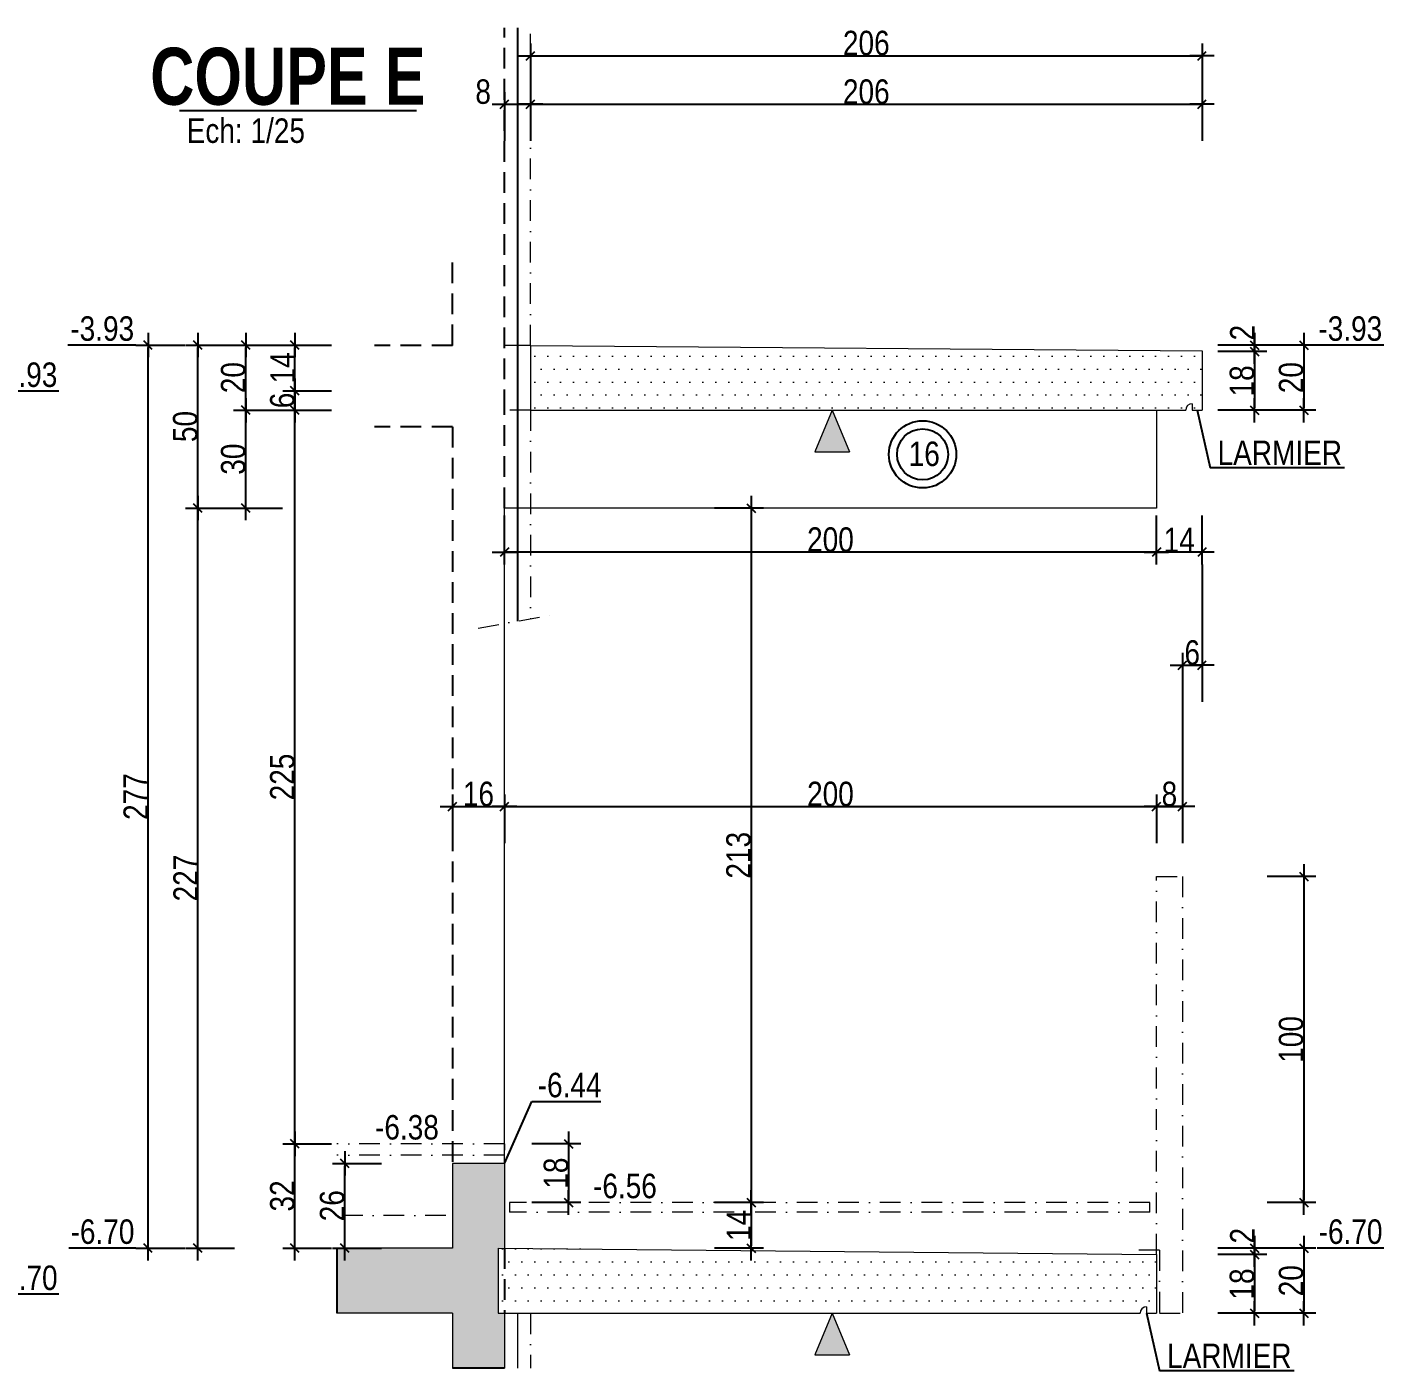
# Model space of a CAD drawing. Header units: millimetres. Extents: x 9051 to 35021, y -32652 to 0.
# Drawn here: x 33375 to 34208, y -30229 to -29405 of the extents above; entities that cross this region are included whole.
import ezdxf
from ezdxf.enums import TextEntityAlignment as Align

# ---------------------------------------------------------------- set-up
doc = ezdxf.new("R2010")
doc.units = ezdxf.units.MM
doc.linetypes.add('CACHEX2', pattern=[19.05, 12.7, -6.35])
doc.linetypes.add('TIRETPTX2', pattern=[50.8, 25.4, -12.7, 0, -12.7])
for name, color, linetype in [('01_cote_gen', 4, 'Continuous'), ('01_linteaux', 2, 'Continuous'), ('01_murs_sup', 2, 'CACHEX2'), ('01_poch_BN', 9, 'Continuous'), ('01_poch_murs', 253, 'Continuous'), ('01_texte', 230, 'Continuous'), ('AA_COTES', 2, 'Continuous')]:
    doc.layers.add(name, color=color, linetype=linetype)
doc.layers.add('01_murs_coup', color=5, linetype='Continuous', lineweight=60)
doc.layers.add('01_tram_axes', color=2, linetype='TIRETPTX2', lineweight=9)
doc.styles.add('ARIAL NA', font='ARIALN.TTF')
doc.styles.add('impact', font='impact.ttf')
doc.styles.add('STYLE2', font='ARIALN.TTF')
doc.linetypes.add('ISOLATION', pattern='A,0.00254,-2.54,[134,ltypeshp.shx,S=2.54,R=0,X=-2.54,Y=0],-5.08,[134,ltypeshp.shx,S=2.54,R=180,X=2.54,Y=0],-2.54', length=10.16254)
doc.dimstyles.new('JB25', dxfattribs={"dimscale": 0.1, "dimtxt": 150, "dimasz": 15, "dimexe": 0.1, "dimexo": 0.1, "dimgap": 0.09, "dimtad": 1, "dimdec": 1, "dimlfac": 0.5, "dimdsep": 46, "dimtxsty": 'STYLE2', "dimblk1": 'BOND_G', "dimblk2": 'BOND_D', "dimsah": 1, "dimcen": 1.5, "dimdle": 0.01, "dimse1": 1, "dimse2": 1, "dimclrd": 4, "dimclre": 2, "dimclrt": 6, "dimazin": 2, "dimtfac": 2.333333, "dimtdec": 1, "dimtix": 1, "dimtmove": 2, "dimatfit": 3, "dimldrblk": 'BOND_G', "dimfxl": 1, "dimtolj": 1, "dimtzin": 0, "dimarcsym": 0})

# ---------------------------------------------------------------- blocks, each defined once
blk = doc.blocks.new('BOND_G')
at = {"layer": 'AA_COTES', "color": 0}
for p, q in [((0, -5), (0, 15)), ((5, 0), (-5, 0)), ((1.77, 1.77), (-1.77, -1.77))]:
    blk.add_line(p, q, dxfattribs=at)
blk = doc.blocks.new('BOND_D')
at = {"layer": 'AA_COTES', "color": 0}
for p, q in [((5, 0), (-5, 0)), ((-1.77, -1.77), (1.77, 1.77)), ((0, 5), (0, -15))]:
    blk.add_line(p, q, dxfattribs=at)
blk = doc.blocks.new('*D3866')
at = {"layer": '01_cote_gen', "color": 4, "lineweight": -2, "transparency": 16777216}
blk.add_line((34128.45, -30159.55), (34128.45, -30192.55), dxfattribs=at)
at = {"layer": 'Defpoints', "color": 0, "transparency": 16777216}
for p in [(34013.37, -30158.05), (34013.37, -30194.05), (34128.45, -30194.05)]:
    blk.add_point(p, dxfattribs=at)
at = {"layer": '01_cote_gen', "color": 4, "lineweight": -2, "transparency": 16777216, "xscale": 1.5, "yscale": 1.5, "zscale": 1.5}
for name, p, rotation in [('BOND_G', (34128.45, -30158.05), 90), ('BOND_D', (34128.45, -30194.05), 270)]:
    blk.add_blockref(name, p, dxfattribs=dict(at, rotation=rotation))
at = {"layer": '01_cote_gen', "color": 6, "lineweight": 0, "transparency": 16777216, "insert": (34120.78, -30176.05), "char_height": 15, "attachment_point": 5, "rotation": 90, "style": 'STYLE2'}
blk.add_mtext('\\A1;18', dxfattribs=at)
blk = doc.blocks.new('*D3868')
at = {"layer": '01_cote_gen', "color": 4, "lineweight": -2, "transparency": 16777216}
blk.add_line((34128.45, -30155.55), (34128.45, -30156.55), dxfattribs=at)
at = {"layer": 'Defpoints', "color": 0, "transparency": 16777216}
for p in [(33609.37, -30154.05), (34013.37, -30158.05), (34128.45, -30158.05)]:
    blk.add_point(p, dxfattribs=at)
at = {"layer": '01_cote_gen', "color": 4, "lineweight": -2, "transparency": 16777216, "xscale": 1.5, "yscale": 1.5, "zscale": 1.5}
for name, p, rotation in [('BOND_G', (34128.45, -30154.05), 90), ('BOND_D', (34128.45, -30158.05), 270)]:
    blk.add_blockref(name, p, dxfattribs=dict(at, rotation=rotation))
at = {"layer": '01_cote_gen', "color": 6, "lineweight": 0, "transparency": 16777216, "insert": (34120.91, -30146.44), "char_height": 15, "attachment_point": 5, "rotation": 90, "style": 'STYLE2'}
blk.add_mtext('\\A1;2', dxfattribs=at)
blk = doc.blocks.new('*D3867')
at = {"layer": '01_cote_gen', "color": 4, "lineweight": -2, "transparency": 16777216}
blk.add_line((33685.69, -29422.55), (34094.69, -29422.55), dxfattribs=at)
at = {"layer": 'Defpoints', "color": 0, "transparency": 16777216}
for p in [(34096.19, -29422.55), (34096.19, -29434.18), (33684.19, -29497.43)]:
    blk.add_point(p, dxfattribs=at)
at = {"layer": '01_cote_gen', "color": 4, "lineweight": -2, "transparency": 16777216, "xscale": 1.5, "yscale": 1.5, "zscale": 1.5, "rotation": 180}
blk.add_blockref('BOND_G', (33684.19, -29422.55), dxfattribs=at)
at = {"layer": '01_cote_gen', "color": 4, "lineweight": -2, "transparency": 16777216, "xscale": 1.5, "yscale": 1.5, "zscale": 1.5}
blk.add_blockref('BOND_D', (34096.19, -29422.55), dxfattribs=at)
at = {"layer": '01_cote_gen', "color": 6, "lineweight": 0, "transparency": 16777216, "insert": (33890.19, -29414.88), "char_height": 15, "attachment_point": 5, "style": 'STYLE2'}
blk.add_mtext('\\A1;206', dxfattribs=at)
blk = doc.blocks.new('*D3869')
at = {"layer": '01_cote_gen', "color": 4, "lineweight": -2, "transparency": 16777216}
blk.add_line((34158.6, -30155.55), (34158.6, -30192.55), dxfattribs=at)
at = {"layer": 'Defpoints', "color": 0, "transparency": 16777216}
for p in [(34135.95, -30154.05), (34135.95, -30194.05), (34158.6, -30194.05)]:
    blk.add_point(p, dxfattribs=at)
at = {"layer": '01_cote_gen', "color": 4, "lineweight": -2, "transparency": 16777216, "xscale": 1.5, "yscale": 1.5, "zscale": 1.5}
for name, p, rotation in [('BOND_G', (34158.6, -30154.05), 90), ('BOND_D', (34158.6, -30194.05), 270)]:
    blk.add_blockref(name, p, dxfattribs=dict(at, rotation=rotation))
at = {"layer": '01_cote_gen', "color": 6, "lineweight": 0, "transparency": 16777216, "insert": (34150.94, -30174.05), "char_height": 15, "attachment_point": 5, "rotation": 90, "style": 'STYLE2'}
blk.add_mtext('\\A1;20', dxfattribs=at)
blk = doc.blocks.new('*D3870')
at = {"layer": '01_cote_gen', "color": 4, "lineweight": -2, "ltscale": 2, "transparency": 16777216}
blk.add_line((33685.69, -29452.36), (34094.69, -29452.36), dxfattribs=at)
at = {"layer": 'Defpoints', "color": 0, "ltscale": 2, "transparency": 16777216}
for p in [(34096.19, -29452.36), (34096.19, -29474.86), (33684.19, -29852.31)]:
    blk.add_point(p, dxfattribs=at)
at = {"layer": '01_cote_gen', "color": 4, "lineweight": -2, "ltscale": 2, "transparency": 16777216, "xscale": 1.5, "yscale": 1.5, "zscale": 1.5, "rotation": 180}
blk.add_blockref('BOND_G', (33684.19, -29452.36), dxfattribs=at)
at = {"layer": '01_cote_gen', "color": 4, "lineweight": -2, "ltscale": 2, "transparency": 16777216, "xscale": 1.5, "yscale": 1.5, "zscale": 1.5}
blk.add_blockref('BOND_D', (34096.19, -29452.36), dxfattribs=at)
at = {"layer": '01_cote_gen', "color": 6, "lineweight": 0, "ltscale": 2, "transparency": 16777216, "insert": (33890.19, -29444.7), "char_height": 15, "attachment_point": 5, "style": 'STYLE2'}
blk.add_mtext('\\A1;206', dxfattribs=at)
blk = doc.blocks.new('*D3871')
at = {"layer": '01_cote_gen', "color": 4, "lineweight": -2, "ltscale": 2, "transparency": 16777216}
blk.add_line((33669.69, -29452.36), (33682.69, -29452.36), dxfattribs=at)
at = {"layer": 'Defpoints', "color": 0, "ltscale": 2, "transparency": 16777216}
for p in [(33668.19, -29445.05), (33684.19, -29452.36), (33684.19, -29459.86)]:
    blk.add_point(p, dxfattribs=at)
at = {"layer": '01_cote_gen', "color": 4, "lineweight": -2, "ltscale": 2, "transparency": 16777216, "xscale": 1.5, "yscale": 1.5, "zscale": 1.5, "rotation": 180}
blk.add_blockref('BOND_G', (33668.19, -29452.36), dxfattribs=at)
at = {"layer": '01_cote_gen', "color": 4, "lineweight": -2, "ltscale": 2, "transparency": 16777216, "xscale": 1.5, "yscale": 1.5, "zscale": 1.5}
blk.add_blockref('BOND_D', (33684.19, -29452.36), dxfattribs=at)
at = {"layer": '01_cote_gen', "color": 6, "lineweight": 0, "ltscale": 2, "transparency": 16777216, "insert": (33655.07, -29444.7), "char_height": 15, "attachment_point": 5, "style": 'STYLE2'}
blk.add_mtext('\\A1;8', dxfattribs=at)
blk = doc.blocks.new('*D3884')
at = {"layer": '01_cote_gen', "color": 4, "lineweight": -2, "ltscale": 2, "transparency": 16777216}
blk.add_line((33539.58, -30152.55), (33539.58, -30091.55), dxfattribs=at)
at = {"layer": 'Defpoints', "color": 0, "ltscale": 2, "transparency": 16777216}
for p in [(33539.58, -30090.05), (33595.37, -30090.05), (33595.37, -30154.05)]:
    blk.add_point(p, dxfattribs=at)
at = {"layer": '01_cote_gen', "color": 4, "lineweight": -2, "ltscale": 2, "transparency": 16777216, "xscale": 1.5, "yscale": 1.5, "zscale": 1.5}
for name, p, rotation in [('BOND_D', (33539.58, -30090.05), 90), ('BOND_G', (33539.58, -30154.05), 270)]:
    blk.add_blockref(name, p, dxfattribs=dict(at, rotation=rotation))
at = {"layer": '01_cote_gen', "color": 6, "lineweight": 0, "ltscale": 2, "transparency": 16777216, "insert": (33531.91, -30122.05), "char_height": 15, "attachment_point": 5, "rotation": 90, "style": 'STYLE2'}
blk.add_mtext('\\A1;32', dxfattribs=at)
blk = doc.blocks.new('*D3872')
at = {"layer": '01_cote_gen', "color": 4, "lineweight": -2, "ltscale": 2, "transparency": 16777216}
blk.add_line((33509.44, -29698.55), (33509.44, -29641.55), dxfattribs=at)
at = {"layer": 'Defpoints', "color": 0, "ltscale": 2, "transparency": 16777216}
for p in [(33509.44, -29640.05), (33547.65, -29640.05), (33553.33, -29700.05)]:
    blk.add_point(p, dxfattribs=at)
at = {"layer": '01_cote_gen', "color": 4, "lineweight": -2, "ltscale": 2, "transparency": 16777216, "xscale": 1.5, "yscale": 1.5, "zscale": 1.5}
for name, p, rotation in [('BOND_D', (33509.44, -29640.05), 90), ('BOND_G', (33509.44, -29700.05), 270)]:
    blk.add_blockref(name, p, dxfattribs=dict(at, rotation=rotation))
at = {"layer": '01_cote_gen', "color": 6, "lineweight": 0, "ltscale": 2, "transparency": 16777216, "insert": (33501.78, -29670.05), "char_height": 15, "attachment_point": 5, "rotation": 90, "style": 'STYLE2'}
blk.add_mtext('\\A1;30', dxfattribs=at)
blk = doc.blocks.new('*D3873')
at = {"layer": '01_cote_gen', "color": 4, "lineweight": -2, "ltscale": 2, "transparency": 16777216}
blk.add_line((33509.44, -29638.55), (33509.44, -29601.55), dxfattribs=at)
at = {"layer": 'Defpoints', "color": 0, "ltscale": 2, "transparency": 16777216}
for p in [(33509.44, -29600.05), (33542.49, -29600.05), (33542.49, -29640.05)]:
    blk.add_point(p, dxfattribs=at)
at = {"layer": '01_cote_gen', "color": 4, "lineweight": -2, "ltscale": 2, "transparency": 16777216, "xscale": 1.5, "yscale": 1.5, "zscale": 1.5}
for name, p, rotation in [('BOND_D', (33509.44, -29600.05), 90), ('BOND_G', (33509.44, -29640.05), 270)]:
    blk.add_blockref(name, p, dxfattribs=dict(at, rotation=rotation))
at = {"layer": '01_cote_gen', "color": 6, "lineweight": 0, "ltscale": 2, "transparency": 16777216, "insert": (33501.78, -29620.05), "char_height": 15, "attachment_point": 5, "rotation": 90, "style": 'STYLE2'}
blk.add_mtext('\\A1;20', dxfattribs=at)
blk = doc.blocks.new('*D3874')
at = {"layer": '01_cote_gen', "color": 4, "lineweight": -2, "ltscale": 2, "transparency": 16777216}
blk.add_line((33480.02, -29698.55), (33480.02, -29601.55), dxfattribs=at)
at = {"layer": 'Defpoints', "color": 0, "ltscale": 2, "transparency": 16777216}
for p in [(33480.02, -29600.05), (33531.94, -29600.05), (33531.94, -29700.05)]:
    blk.add_point(p, dxfattribs=at)
at = {"layer": '01_cote_gen', "color": 4, "lineweight": -2, "ltscale": 2, "transparency": 16777216, "xscale": 1.5, "yscale": 1.5, "zscale": 1.5}
for name, p, rotation in [('BOND_D', (33480.02, -29600.05), 90), ('BOND_G', (33480.02, -29700.05), 270)]:
    blk.add_blockref(name, p, dxfattribs=dict(at, rotation=rotation))
at = {"layer": '01_cote_gen', "color": 6, "lineweight": 0, "ltscale": 2, "transparency": 16777216, "insert": (33472.35, -29650.05), "char_height": 15, "attachment_point": 5, "rotation": 90, "style": 'STYLE2'}
blk.add_mtext('\\A1;50', dxfattribs=at)
blk = doc.blocks.new('*D3875')
at = {"layer": '01_cote_gen', "color": 4, "lineweight": -2, "ltscale": 2, "transparency": 16777216}
blk.add_line((33539.58, -29638.55), (33539.58, -29629.55), dxfattribs=at)
at = {"layer": 'Defpoints', "color": 0, "ltscale": 2, "transparency": 16777216}
for p in [(33539.58, -29628.05), (33767.36, -29628.05), (33767.36, -29640.05)]:
    blk.add_point(p, dxfattribs=at)
at = {"layer": '01_cote_gen', "color": 4, "lineweight": -2, "ltscale": 2, "transparency": 16777216, "xscale": 1.5, "yscale": 1.5, "zscale": 1.5}
for name, p, rotation in [('BOND_D', (33539.58, -29628.05), 90), ('BOND_G', (33539.58, -29640.05), 270)]:
    blk.add_blockref(name, p, dxfattribs=dict(at, rotation=rotation))
at = {"layer": '01_cote_gen', "color": 6, "lineweight": 0, "ltscale": 2, "transparency": 16777216, "insert": (33531.91, -29634.05), "char_height": 15, "attachment_point": 5, "rotation": 90, "style": 'STYLE2'}
blk.add_mtext('\\A1;6', dxfattribs=at)
blk = doc.blocks.new('*D3876')
at = {"layer": '01_cote_gen', "color": 4, "lineweight": -2, "ltscale": 2, "transparency": 16777216}
blk.add_line((33539.58, -29626.55), (33539.58, -29601.55), dxfattribs=at)
at = {"layer": 'Defpoints', "color": 0, "ltscale": 2, "transparency": 16777216}
for p in [(33531.94, -29600.05), (33539.58, -29600.05), (33562.08, -29628.05)]:
    blk.add_point(p, dxfattribs=at)
at = {"layer": '01_cote_gen', "color": 4, "lineweight": -2, "ltscale": 2, "transparency": 16777216, "xscale": 1.5, "yscale": 1.5, "zscale": 1.5}
for name, p, rotation in [('BOND_D', (33539.58, -29600.05), 90), ('BOND_G', (33539.58, -29628.05), 270)]:
    blk.add_blockref(name, p, dxfattribs=dict(at, rotation=rotation))
at = {"layer": '01_cote_gen', "color": 6, "lineweight": 0, "ltscale": 2, "transparency": 16777216, "insert": (33532.04, -29614.05), "char_height": 15, "attachment_point": 5, "rotation": 90, "style": 'STYLE2'}
blk.add_mtext('\\A1;14', dxfattribs=at)
blk = doc.blocks.new('*D3877')
at = {"layer": '01_cote_gen', "color": 4, "lineweight": -2, "ltscale": 2, "transparency": 16777216}
blk.add_line((34069.69, -29883.19), (34082.69, -29883.19), dxfattribs=at)
at = {"layer": 'Defpoints', "color": 0, "ltscale": 2, "transparency": 16777216}
for p in [(34084.19, -29883.19), (34068.19, -29957.46), (34084.19, -29957.46)]:
    blk.add_point(p, dxfattribs=at)
at = {"layer": '01_cote_gen', "color": 4, "lineweight": -2, "ltscale": 2, "transparency": 16777216, "xscale": 1.5, "yscale": 1.5, "zscale": 1.5, "rotation": 180}
blk.add_blockref('BOND_G', (34068.19, -29883.19), dxfattribs=at)
at = {"layer": '01_cote_gen', "color": 4, "lineweight": -2, "ltscale": 2, "transparency": 16777216, "xscale": 1.5, "yscale": 1.5, "zscale": 1.5}
blk.add_blockref('BOND_D', (34084.19, -29883.19), dxfattribs=at)
at = {"layer": '01_cote_gen', "color": 6, "lineweight": 0, "ltscale": 2, "transparency": 16777216, "insert": (34076.19, -29875.53), "char_height": 15, "attachment_point": 5, "style": 'STYLE2'}
blk.add_mtext('\\A1;8', dxfattribs=at)
blk = doc.blocks.new('*D4260')
at = {"layer": '01_cote_gen', "color": 4, "lineweight": -2, "ltscale": 2, "transparency": 16777216}
blk.add_line((34094.69, -29727.17), (34069.69, -29727.17), dxfattribs=at)
at = {"layer": 'Defpoints', "color": 0, "ltscale": 2, "transparency": 16777216}
for p in [(34096.19, -29640.05), (34068.19, -29670.05), (34068.19, -29727.17)]:
    blk.add_point(p, dxfattribs=at)
at = {"layer": '01_cote_gen', "color": 4, "lineweight": -2, "ltscale": 2, "transparency": 16777216, "xscale": 1.5, "yscale": 1.5, "zscale": 1.5, "rotation": 180}
blk.add_blockref('BOND_D', (34068.19, -29727.17), dxfattribs=at)
at = {"layer": '01_cote_gen', "color": 4, "lineweight": -2, "ltscale": 2, "transparency": 16777216, "xscale": 1.5, "yscale": 1.5, "zscale": 1.5}
blk.add_blockref('BOND_G', (34096.19, -29727.17), dxfattribs=at)
at = {"layer": '01_cote_gen', "color": 6, "lineweight": 0, "ltscale": 2, "transparency": 16777216, "insert": (34082.19, -29719.63), "char_height": 15, "attachment_point": 5, "style": 'STYLE2'}
blk.add_mtext('\\A1;14', dxfattribs=at)
blk = doc.blocks.new('*D3878')
at = {"layer": '01_cote_gen', "color": 4, "lineweight": -2, "ltscale": 2, "transparency": 16777216}
blk.add_line((34158.6, -29927.55), (34158.6, -30124.55), dxfattribs=at)
at = {"layer": 'Defpoints', "color": 0, "ltscale": 2, "transparency": 16777216}
for p in [(34045.37, -29926.05), (34025.37, -30126.05), (34158.6, -30126.05)]:
    blk.add_point(p, dxfattribs=at)
at = {"layer": '01_cote_gen', "color": 4, "lineweight": -2, "ltscale": 2, "transparency": 16777216, "xscale": 1.5, "yscale": 1.5, "zscale": 1.5}
for name, p, rotation in [('BOND_G', (34158.6, -29926.05), 90), ('BOND_D', (34158.6, -30126.05), 270)]:
    blk.add_blockref(name, p, dxfattribs=dict(at, rotation=rotation))
at = {"layer": '01_cote_gen', "color": 6, "lineweight": 0, "ltscale": 2, "transparency": 16777216, "insert": (34150.94, -30026.05), "char_height": 15, "attachment_point": 5, "rotation": 90, "style": 'STYLE2'}
blk.add_mtext('\\A1;100', dxfattribs=at)
blk = doc.blocks.new('*D3879')
at = {"layer": '01_cote_gen', "color": 4, "lineweight": -2, "ltscale": 2, "transparency": 16777216}
blk.add_line((34085.69, -29796.45), (34094.69, -29796.45), dxfattribs=at)
at = {"layer": 'Defpoints', "color": 0, "ltscale": 2, "transparency": 16777216}
for p in [(34096.19, -29734.67), (34096.19, -29796.45), (34084.19, -29875.69)]:
    blk.add_point(p, dxfattribs=at)
at = {"layer": '01_cote_gen', "color": 4, "lineweight": -2, "ltscale": 2, "transparency": 16777216, "xscale": 1.5, "yscale": 1.5, "zscale": 1.5, "rotation": 180}
blk.add_blockref('BOND_G', (34084.19, -29796.45), dxfattribs=at)
at = {"layer": '01_cote_gen', "color": 4, "lineweight": -2, "ltscale": 2, "transparency": 16777216, "xscale": 1.5, "yscale": 1.5, "zscale": 1.5}
blk.add_blockref('BOND_D', (34096.19, -29796.45), dxfattribs=at)
at = {"layer": '01_cote_gen', "color": 6, "lineweight": 0, "ltscale": 2, "transparency": 16777216, "insert": (34090.19, -29788.78), "char_height": 15, "attachment_point": 5, "style": 'STYLE2'}
blk.add_mtext('\\A1;6', dxfattribs=at)
blk = doc.blocks.new('*D3880')
at = {"layer": '01_cote_gen', "color": 4, "lineweight": -2, "transparency": 16777216}
blk.add_line((34128.45, -29605.55), (34128.45, -29638.55), dxfattribs=at)
at = {"layer": 'Defpoints', "color": 0, "transparency": 16777216}
for p in [(34013.37, -29604.05), (34013.37, -29640.05), (34128.45, -29640.05)]:
    blk.add_point(p, dxfattribs=at)
at = {"layer": '01_cote_gen', "color": 4, "lineweight": -2, "transparency": 16777216, "xscale": 1.5, "yscale": 1.5, "zscale": 1.5}
for name, p, rotation in [('BOND_G', (34128.45, -29604.05), 90), ('BOND_D', (34128.45, -29640.05), 270)]:
    blk.add_blockref(name, p, dxfattribs=dict(at, rotation=rotation))
at = {"layer": '01_cote_gen', "color": 6, "lineweight": 0, "transparency": 16777216, "insert": (34120.78, -29622.05), "char_height": 15, "attachment_point": 5, "rotation": 90, "style": 'STYLE2'}
blk.add_mtext('\\A1;18', dxfattribs=at)
blk = doc.blocks.new('*D3881')
at = {"layer": '01_cote_gen', "color": 4, "lineweight": -2, "transparency": 16777216}
blk.add_line((34128.45, -29601.55), (34128.45, -29602.55), dxfattribs=at)
at = {"layer": 'Defpoints', "color": 0, "transparency": 16777216}
for p in [(33609.37, -29600.05), (34013.37, -29604.05), (34128.45, -29604.05)]:
    blk.add_point(p, dxfattribs=at)
at = {"layer": '01_cote_gen', "color": 4, "lineweight": -2, "transparency": 16777216, "xscale": 1.5, "yscale": 1.5, "zscale": 1.5}
for name, p, rotation in [('BOND_G', (34128.45, -29600.05), 90), ('BOND_D', (34128.45, -29604.05), 270)]:
    blk.add_blockref(name, p, dxfattribs=dict(at, rotation=rotation))
at = {"layer": '01_cote_gen', "color": 6, "lineweight": 0, "transparency": 16777216, "insert": (34120.91, -29592.45), "char_height": 15, "attachment_point": 5, "rotation": 90, "style": 'STYLE2'}
blk.add_mtext('\\A1;2', dxfattribs=at)
blk = doc.blocks.new('*D3882')
at = {"layer": '01_cote_gen', "color": 4, "lineweight": -2, "transparency": 16777216}
blk.add_line((34158.6, -29601.55), (34158.6, -29638.55), dxfattribs=at)
at = {"layer": 'Defpoints', "color": 0, "transparency": 16777216}
for p in [(34135.95, -29600.05), (34135.95, -29640.05), (34158.6, -29640.05)]:
    blk.add_point(p, dxfattribs=at)
at = {"layer": '01_cote_gen', "color": 4, "lineweight": -2, "transparency": 16777216, "xscale": 1.5, "yscale": 1.5, "zscale": 1.5}
for name, p, rotation in [('BOND_G', (34158.6, -29600.05), 90), ('BOND_D', (34158.6, -29640.05), 270)]:
    blk.add_blockref(name, p, dxfattribs=dict(at, rotation=rotation))
at = {"layer": '01_cote_gen', "color": 6, "lineweight": 0, "transparency": 16777216, "insert": (34150.94, -29620.05), "char_height": 15, "attachment_point": 5, "rotation": 90, "style": 'STYLE2'}
blk.add_mtext('\\A1;20', dxfattribs=at)
blk = doc.blocks.new('*D4261')
at = {"layer": '01_cote_gen', "color": 4, "lineweight": -2, "ltscale": 2, "transparency": 16777216}
blk.add_line((33480.02, -30152.55), (33480.02, -29701.55), dxfattribs=at)
at = {"layer": 'Defpoints', "color": 0, "ltscale": 2, "transparency": 16777216}
for p in [(33480.02, -29700.05), (33531.94, -29700.05), (33583.02, -30154.05)]:
    blk.add_point(p, dxfattribs=at)
at = {"layer": '01_cote_gen', "color": 4, "lineweight": -2, "ltscale": 2, "transparency": 16777216, "xscale": 1.5, "yscale": 1.5, "zscale": 1.5}
for name, p, rotation in [('BOND_D', (33480.02, -29700.05), 90), ('BOND_G', (33480.02, -30154.05), 270)]:
    blk.add_blockref(name, p, dxfattribs=dict(at, rotation=rotation))
at = {"layer": '01_cote_gen', "color": 6, "lineweight": 0, "ltscale": 2, "transparency": 16777216, "insert": (33472.48, -29927.05), "char_height": 15, "attachment_point": 5, "rotation": 90, "style": 'STYLE2'}
blk.add_mtext('\\A1;227', dxfattribs=at)
blk = doc.blocks.new('*D3883')
at = {"layer": '01_cote_gen', "color": 4, "lineweight": -2, "ltscale": 2, "transparency": 16777216}
blk.add_line((33449.42, -30152.55), (33449.42, -29601.55), dxfattribs=at)
at = {"layer": 'Defpoints', "color": 0, "ltscale": 2, "transparency": 16777216}
for p in [(33449.42, -29600.05), (33472.52, -29600.05), (33472.52, -30154.05)]:
    blk.add_point(p, dxfattribs=at)
at = {"layer": '01_cote_gen', "color": 4, "lineweight": -2, "ltscale": 2, "transparency": 16777216, "xscale": 1.5, "yscale": 1.5, "zscale": 1.5}
for name, p, rotation in [('BOND_D', (33449.42, -29600.05), 90), ('BOND_G', (33449.42, -30154.05), 270)]:
    blk.add_blockref(name, p, dxfattribs=dict(at, rotation=rotation))
at = {"layer": '01_cote_gen', "color": 6, "lineweight": 0, "ltscale": 2, "transparency": 16777216, "insert": (33441.88, -29877.05), "char_height": 15, "attachment_point": 5, "rotation": 90, "style": 'STYLE2'}
blk.add_mtext('\\A1;277', dxfattribs=at)
blk = doc.blocks.new('*D4262')
at = {"layer": '01_cote_gen', "color": 4, "lineweight": -2, "ltscale": 2, "transparency": 16777216}
blk.add_line((33819.51, -29701.55), (33819.51, -30124.55), dxfattribs=at)
at = {"layer": 'Defpoints', "color": 0, "ltscale": 2, "transparency": 16777216}
for p in [(33813.11, -29700.05), (33671.25, -30126.05), (33819.51, -30126.05)]:
    blk.add_point(p, dxfattribs=at)
at = {"layer": '01_cote_gen', "color": 4, "lineweight": -2, "ltscale": 2, "transparency": 16777216, "xscale": 1.5, "yscale": 1.5, "zscale": 1.5}
for name, p, rotation in [('BOND_G', (33819.51, -29700.05), 90), ('BOND_D', (33819.51, -30126.05), 270)]:
    blk.add_blockref(name, p, dxfattribs=dict(at, rotation=rotation))
at = {"layer": '01_cote_gen', "color": 6, "lineweight": 0, "ltscale": 2, "transparency": 16777216, "insert": (33811.84, -29913.05), "char_height": 15, "attachment_point": 5, "rotation": 90, "style": 'STYLE2'}
blk.add_mtext('\\A1;213', dxfattribs=at)
blk = doc.blocks.new('*D4263')
at = {"layer": '01_cote_gen', "color": 4, "lineweight": -2, "ltscale": 2, "transparency": 16777216}
blk.add_line((33819.51, -30127.55), (33819.51, -30152.55), dxfattribs=at)
at = {"layer": 'Defpoints', "color": 0, "ltscale": 2, "transparency": 16777216}
for p in [(33671.25, -30126.05), (33600.71, -30154.05), (33819.51, -30154.05)]:
    blk.add_point(p, dxfattribs=at)
at = {"layer": '01_cote_gen', "color": 4, "lineweight": -2, "ltscale": 2, "transparency": 16777216, "xscale": 1.5, "yscale": 1.5, "zscale": 1.5}
for name, p, rotation in [('BOND_G', (33819.51, -30126.05), 90), ('BOND_D', (33819.51, -30154.05), 270)]:
    blk.add_blockref(name, p, dxfattribs=dict(at, rotation=rotation))
at = {"layer": '01_cote_gen', "color": 6, "lineweight": 0, "ltscale": 2, "transparency": 16777216, "insert": (33811.97, -30140.05), "char_height": 15, "attachment_point": 5, "rotation": 90, "style": 'STYLE2'}
blk.add_mtext('\\A1;14', dxfattribs=at)
blk = doc.blocks.new('*D4264')
at = {"layer": '01_cote_gen', "color": 4, "lineweight": -2, "ltscale": 2, "transparency": 16777216}
blk.add_line((33539.58, -30088.55), (33539.58, -29641.55), dxfattribs=at)
at = {"layer": 'Defpoints', "color": 0, "ltscale": 2, "transparency": 16777216}
for p in [(33539.58, -29640.05), (33695.12, -29640.05), (33562.08, -30090.05)]:
    blk.add_point(p, dxfattribs=at)
at = {"layer": '01_cote_gen', "color": 4, "lineweight": -2, "ltscale": 2, "transparency": 16777216, "xscale": 1.5, "yscale": 1.5, "zscale": 1.5}
for name, p, rotation in [('BOND_D', (33539.58, -29640.05), 90), ('BOND_G', (33539.58, -30090.05), 270)]:
    blk.add_blockref(name, p, dxfattribs=dict(at, rotation=rotation))
at = {"layer": '01_cote_gen', "color": 6, "lineweight": 0, "ltscale": 2, "transparency": 16777216, "insert": (33531.91, -29865.05), "char_height": 15, "attachment_point": 5, "rotation": 90, "style": 'STYLE2'}
blk.add_mtext('\\A1;225', dxfattribs=at)
blk = doc.blocks.new('*D4265')
at = {"layer": '01_cote_gen', "color": 4, "lineweight": -2, "ltscale": 2, "transparency": 16777216}
blk.add_line((33707.49, -30091.55), (33707.49, -30124.55), dxfattribs=at)
at = {"layer": 'Defpoints', "color": 0, "ltscale": 2, "transparency": 16777216}
for p in [(33668.19, -30090.05), (33681.12, -30126.05), (33707.49, -30126.05)]:
    blk.add_point(p, dxfattribs=at)
at = {"layer": '01_cote_gen', "color": 4, "lineweight": -2, "ltscale": 2, "transparency": 16777216, "xscale": 1.5, "yscale": 1.5, "zscale": 1.5}
for name, p, rotation in [('BOND_G', (33707.49, -30090.05), 90), ('BOND_D', (33707.49, -30126.05), 270)]:
    blk.add_blockref(name, p, dxfattribs=dict(at, rotation=rotation))
at = {"layer": '01_cote_gen', "color": 6, "lineweight": 0, "ltscale": 2, "transparency": 16777216, "insert": (33699.82, -30108.05), "char_height": 15, "attachment_point": 5, "rotation": 90, "style": 'STYLE2'}
blk.add_mtext('\\A1;18', dxfattribs=at)
blk = doc.blocks.new('*D4454')
at = {"layer": '01_cote_gen', "color": 4, "lineweight": -2, "ltscale": 0.1, "transparency": 16777216}
blk.add_line((33570.15, -30152.55), (33570.15, -30103.55), dxfattribs=at)
at = {"layer": 'Defpoints', "color": 0, "ltscale": 0.1, "transparency": 16777216}
for p in [(33570.15, -30102.05), (33636.19, -30102.05), (33636.19, -30154.05)]:
    blk.add_point(p, dxfattribs=at)
at = {"layer": '01_cote_gen', "color": 4, "lineweight": -2, "ltscale": 0.1, "transparency": 16777216, "xscale": 1.5, "yscale": 1.5, "zscale": 1.5}
for name, p, rotation in [('BOND_D', (33570.15, -30102.05), 90), ('BOND_G', (33570.15, -30154.05), 270)]:
    blk.add_blockref(name, p, dxfattribs=dict(at, rotation=rotation))
at = {"layer": '01_cote_gen', "color": 6, "ltscale": 0.1, "transparency": 16777216, "insert": (33562.48, -30128.05), "char_height": 15, "attachment_point": 5, "rotation": 90, "style": 'STYLE2'}
blk.add_mtext('\\A1;26', dxfattribs=at)
blk = doc.blocks.new('*D4478')
at = {"layer": '01_cote_gen', "color": 4, "lineweight": -2, "ltscale": 2, "transparency": 16777216}
blk.add_line((33637.69, -29883.19), (33666.69, -29883.19), dxfattribs=at)
at = {"layer": 'Defpoints', "color": 0, "ltscale": 2, "transparency": 16777216}
for p in [(33668.19, -29883.19), (33636.19, -29898.66), (33668.19, -29898.66)]:
    blk.add_point(p, dxfattribs=at)
at = {"layer": '01_cote_gen', "color": 4, "lineweight": -2, "ltscale": 2, "transparency": 16777216, "xscale": 1.5, "yscale": 1.5, "zscale": 1.5, "rotation": 180}
blk.add_blockref('BOND_G', (33636.19, -29883.19), dxfattribs=at)
at = {"layer": '01_cote_gen', "color": 4, "lineweight": -2, "ltscale": 2, "transparency": 16777216, "xscale": 1.5, "yscale": 1.5, "zscale": 1.5}
blk.add_blockref('BOND_D', (33668.19, -29883.19), dxfattribs=at)
at = {"layer": '01_cote_gen', "color": 6, "lineweight": 0, "ltscale": 2, "transparency": 16777216, "insert": (33652.19, -29875.53), "char_height": 15, "attachment_point": 5, "style": 'STYLE2'}
blk.add_mtext('\\A1;16', dxfattribs=at)
blk = doc.blocks.new('*D4479')
at = {"layer": '01_cote_gen', "color": 4, "lineweight": -2, "ltscale": 2, "transparency": 16777216}
blk.add_line((33669.69, -29883.19), (34066.69, -29883.19), dxfattribs=at)
at = {"layer": 'Defpoints', "color": 0, "ltscale": 2, "transparency": 16777216}
for p in [(34068.19, -29883.19), (33668.19, -29904.61), (34068.19, -29904.61)]:
    blk.add_point(p, dxfattribs=at)
at = {"layer": '01_cote_gen', "color": 4, "lineweight": -2, "ltscale": 2, "transparency": 16777216, "xscale": 1.5, "yscale": 1.5, "zscale": 1.5, "rotation": 180}
blk.add_blockref('BOND_G', (33668.19, -29883.19), dxfattribs=at)
at = {"layer": '01_cote_gen', "color": 4, "lineweight": -2, "ltscale": 2, "transparency": 16777216, "xscale": 1.5, "yscale": 1.5, "zscale": 1.5}
blk.add_blockref('BOND_D', (34068.19, -29883.19), dxfattribs=at)
at = {"layer": '01_cote_gen', "color": 6, "lineweight": 0, "ltscale": 2, "transparency": 16777216, "insert": (33868.19, -29875.53), "char_height": 15, "attachment_point": 5, "style": 'STYLE2'}
blk.add_mtext('\\A1;200', dxfattribs=at)
blk = doc.blocks.new('*D4480')
at = {"layer": '01_cote_gen', "color": 4, "lineweight": -2, "ltscale": 2, "transparency": 16777216}
blk.add_line((34066.69, -29727.17), (33669.69, -29727.17), dxfattribs=at)
at = {"layer": 'Defpoints', "color": 0, "ltscale": 2, "transparency": 16777216}
for p in [(33668.19, -29720.42), (34068.19, -29714.68), (33668.19, -29727.17)]:
    blk.add_point(p, dxfattribs=at)
at = {"layer": '01_cote_gen', "color": 4, "lineweight": -2, "ltscale": 2, "transparency": 16777216, "xscale": 1.5, "yscale": 1.5, "zscale": 1.5, "rotation": 180}
blk.add_blockref('BOND_D', (33668.19, -29727.17), dxfattribs=at)
at = {"layer": '01_cote_gen', "color": 4, "lineweight": -2, "ltscale": 2, "transparency": 16777216, "xscale": 1.5, "yscale": 1.5, "zscale": 1.5}
blk.add_blockref('BOND_G', (34068.19, -29727.17), dxfattribs=at)
at = {"layer": '01_cote_gen', "color": 6, "lineweight": 0, "ltscale": 2, "transparency": 16777216, "insert": (33868.19, -29719.5), "char_height": 15, "attachment_point": 5, "style": 'STYLE2'}
blk.add_mtext('\\A1;200', dxfattribs=at)

msp = doc.modelspace()

# ---------------------------------------------------------------- hatches: boundary and pattern name
at = {"layer": '01_linteaux', "lineweight": 0}
h = msp.add_hatch(dxfattribs=at)
h.set_pattern_fill('DOTS', color=256, scale=5)
edge = h.paths.add_edge_path()
edge.add_line((33744.19, -29600.84), (33684.19, -29600.37))
edge.add_line((33684.19, -29600.37), (33684.19, -29640.05))
edge.add_line((33684.19, -29640.05), (34086.19, -29640.05))
edge.add_arc((34090.19, -29640.05), 4, 90, 180, ccw=False)
edge.add_line((34090.19, -29636.05), (34090.19, -29640.05))
edge.add_line((34090.19, -29640.05), (34096.19, -29640.05))
edge.add_line((34096.19, -29640.05), (34096.19, -29604.05))
edge.add_line((34096.19, -29604.05), (34036.19, -29603.46))
edge.add_line((34036.19, -29603.46), (34032.39, -29601.98))
edge.add_line((34032.39, -29601.98), (33748.39, -29601.98))
edge.add_line((33748.39, -29601.98), (33744.19, -29600.84))
h = msp.add_hatch(dxfattribs=at)
h.set_pattern_fill('DOTS', color=256, scale=5)
h.paths.add_polyline_path([(34068.19, -30158.05), (33668.19, -30154.05), (33668.19, -30194.05), (34058.19, -30194.05, -0.414214), (34062.19, -30190.05), (34062.19, -30194.05), (34068.19, -30194.05)])
h.paths.add_polyline_path([(33668.19, -30154.05), (33664.19, -30154.01), (33664.19, -30194.05), (33668.19, -30194.05)])
at = {"layer": '01_poch_BN', "ltscale": 0.1}
h = msp.add_hatch(color=256, dxfattribs=at)
h.dxf.hatch_style = 1
h.paths.add_polyline_path([(33664.19, -30154.01), (33668.19, -30154.05), (33668.19, -30102.05), (33636.19, -30102.05), (33636.19, -30154.05), (33565.23, -30154.05), (33565.23, -30194.05), (33636.19, -30194.05), (33636.19, -30227.75), (33668.19, -30227.75), (33668.19, -30194.05), (33664.19, -30194.05)])

# ---------------------------------------------------------------- linework, layer by layer
at = {"layer": '01_linteaux', "lineweight": 0}
for p, q in [((33684.19, -29600.37), (33668.19, -29600.25)), ((33869.19, -29640.05), (33858.54, -29665.54)), ((33869.19, -29640.05), (33879.84, -29665.54)), ((34068.19, -29640.05), (34068.19, -29700.05)), ((33858.54, -29665.54), (33879.84, -29665.54)), ((33668.19, -30102.05), (33668.19, -29700.05)), ((34068.19, -29700.05), (33668.19, -29700.05)), ((33869.19, -30194.05), (33858.54, -30219.54)), ((33869.19, -30194.05), (33879.84, -30219.54)), ((33858.54, -30219.54), (33879.84, -30219.54))]:
    msp.add_line(p, q, dxfattribs=at)
for points in [[(33869.19, -29640.05), (33858.54, -29665.54), (33879.84, -29665.54)], [(33869.19, -30194.05), (33858.54, -30219.54), (33879.84, -30219.54)]]:
    msp.add_solid(points, dxfattribs=at)
at = {"layer": '01_murs_coup', "linetype": 'Continuous', "lineweight": 0}
for p, q in [((33684.19, -29600.37), (34096.19, -29603.6)), ((33684.19, -29600.37), (33684.19, -29640.05)), ((34096.19, -29603.6), (34096.19, -29640.05)), ((34090.19, -29636.05), (34090.19, -29640.05)), ((33684.19, -29640.05), (34086.19, -29640.05)), ((34090.19, -29640.05), (34096.19, -29640.05)), ((33668.19, -30102.05), (33636.19, -30102.05)), ((33636.19, -30102.05), (33636.19, -30154.05)), ((33668.19, -30102.05), (33668.19, -30154.05)), ((33636.19, -30154.05), (33565.23, -30154.05)), ((33664.19, -30154.01), (34068.19, -30158.05)), ((33664.19, -30154.01), (33664.19, -30194.05)), ((34068.19, -30158.05), (34068.19, -30194.05)), ((33636.19, -30194.05), (33565.23, -30194.05)), ((33636.19, -30194.05), (33636.19, -30227.75)), ((33664.19, -30194.05), (34058.19, -30194.05)), ((33668.19, -30194.05), (33668.19, -30227.75)), ((34062.19, -30190.05), (34062.19, -30194.05)), ((34062.19, -30194.05), (34068.19, -30194.05))]:
    msp.add_line(p, q, dxfattribs=at)
for centre in [(34090.19, -29640.05), (34062.19, -30194.05)]:
    msp.add_arc(centre, 4, 90, 180, dxfattribs=at)
at = {"layer": '01_murs_sup'}
for p, q in [((33668.19, -29640.05), (33668.19, -29405.42)), ((33636.19, -29600.25), (33636.19, -29546.93)), ((33636.19, -29600.25), (33588.42, -29600.25)), ((33668.19, -29700.05), (33668.19, -29640.05)), ((33636.19, -29650.25), (33588.42, -29650.25)), ((33636.19, -29650.25), (33636.19, -30102.05)), ((33668.19, -30154.05), (33668.19, -30194.09))]:
    msp.add_line(p, q, dxfattribs=at)
at = {"layer": '01_poch_BN', "ltscale": 0.1}
for p, q in [((33565.23, -30154.05), (33565.23, -30194.05)), ((33668.19, -30227.75), (33636.19, -30227.75))]:
    msp.add_line(p, q, dxfattribs=at)
at = {"layer": '01_poch_murs', "linetype": 'ISOLATION', "ltscale": 0.7}
msp.add_line((33676.19, -29405.42), (33676.19, -29769.37), dxfattribs=at)
at = {"layer": '01_poch_murs', "linetype": 'ISOLATION', "lineweight": 0, "ltscale": 0.75}
msp.add_line((33676.19, -30194.05), (33676.19, -30227.75), dxfattribs=at)
at = {"layer": '01_texte'}
for p, q in [((33468.67, -29456.27), (33614.27, -29456.27)), ((33441.92, -29600.05), (33400.24, -29600.05)), ((34207.79, -29600.05), (34166.1, -29600.05)), ((33394.78, -29628.36), (33353.1, -29628.36)), ((34093.19, -29640.05), (34101.16, -29675.35)), ((34183.67, -29675.35), (34101.16, -29675.35)), ((34096.19, -29734.67), (34096.19, -29788.95)), ((34084.19, -29818.95), (34084.19, -29875.69)), ((33668.19, -30102.05), (33685.02, -30064.12)), ((33685.02, -30064.12), (33727.2, -30064.12)), ((33441.92, -30154.05), (33400.89, -30154.05)), ((34207.79, -30154.05), (34166.76, -30154.05)), ((33394.78, -30182.36), (33353.75, -30182.36)), ((34062.19, -30194.05), (34070.16, -30229.35)), ((34152.67, -30229.35), (34070.16, -30229.35))]:
    msp.add_line(p, q, dxfattribs=at)
for radius in [20.63, 15.66]:
    msp.add_circle((33924.73, -29667.11), radius, dxfattribs=at)
at = {"layer": '01_tram_axes', "ltscale": 0.5}
for p, q in [((33684.19, -29600.37), (33684.19, -29405.42)), ((33684.19, -29640.05), (33668.19, -29640.05)), ((33684.19, -29640.05), (33684.19, -29767.93)), ((33652.11, -29773.71), (33696.61, -29765.69)), ((34068.19, -29926.05), (34084.19, -29926.05)), ((34068.19, -30158.05), (34068.19, -29926.05)), ((34084.19, -29926.05), (34084.19, -30194.05)), ((33668.19, -30090.05), (33565.23, -30090.05)), ((33668.19, -30090.05), (33668.19, -30094.05)), ((33668.19, -30097.05), (33565.23, -30097.05)), ((34064.19, -30126.05), (33671.25, -30126.05)), ((33671.25, -30126.05), (33671.25, -30132.05)), ((34064.19, -30132.05), (34064.19, -30126.05)), ((33632.19, -30134.05), (33565.23, -30134.05)), ((34064.19, -30132.05), (33671.25, -30132.05)), ((34070.19, -30155.35), (34053.2, -30155.35)), ((34070.19, -30155.35), (34070.19, -30194.05)), ((33684.19, -30194.05), (33684.19, -30227.75)), ((34070.19, -30194.05), (34084.19, -30194.05))]:
    msp.add_line(p, q, dxfattribs=at)

# ---------------------------------------------------------------- texts
at = {"layer": '01_texte', "style": 'impact'}
msp.add_text('COUPE E ', height=35, dxfattribs=at).set_placement((33540.48, -29435.16), align=Align.MIDDLE)
at = {"layer": '01_texte'}
for s, style, p in [('Ech: 1/25', 'STYLE2', (33473.15, -29476.05)), ('-3.93', 'ARIAL NA', (33401.76, -29597.44)), ('-3.93', 'ARIAL NA', (34167.62, -29597.44)), ('-3.93', 'ARIAL NA', (33354.62, -29625.75)), ('16', 'STYLE2', (33916.2, -29674.3)), ('LARMIER', 'ARIAL NA', (34105.75, -29673.66)), ('-6.44', 'ARIAL NA', (33688.57, -30061.51)), ('-6.38', 'ARIAL NA', (33588.74, -30087.43)), ('-6.56', 'ARIAL NA', (33722.51, -30123.43)), ('-6.70', 'ARIAL NA', (33401.92, -30151.44)), ('-6.70', 'ARIAL NA', (34167.79, -30151.44)), ('-6.70', 'ARIAL NA', (33354.78, -30179.75)), ('LARMIER', 'ARIAL NA', (34074.75, -30227.65))]:
    msp.add_text(s, height=15, dxfattribs=dict(at, style=style)).set_placement(p)

# ---------------------------------------------------------------- dimensions: what is measured, and where the dimension line sits
at = {"layer": '01_cote_gen', "lineweight": 0}
dim = msp.add_linear_dim(base=(34096.19, -29422.55), p1=(33684.19, -29497.43), p2=(34096.19, -29434.18), dimstyle='JB25', dxfattribs=at)
dim.commit()
dim.dimension.update_dxf_attribs({"geometry": '*D3867', "text_midpoint": (33890.19, -29414.88)})
at = {"layer": '01_cote_gen', "lineweight": 0, "ltscale": 2}
dim = msp.add_linear_dim(base=(33684.19, -29452.36), p1=(33668.19, -29445.05), p2=(33684.19, -29459.86), dimstyle='JB25', dxfattribs=at)
dim.commit()
dim.dimension.update_dxf_attribs({"geometry": '*D3871', "text_midpoint": (33655.07, -29444.7), "dimtype": 160})
for base, p1, p2, picture, middle in [((34096.19, -29452.36), (33684.19, -29852.31), (34096.19, -29474.86), '*D3870', (33890.19, -29444.7)), ((34068.19, -29727.17), (34096.19, -29640.05), (34068.19, -29670.05), '*D4260', (34082.19, -29719.63)), ((33668.19, -29727.17), (34068.19, -29714.68), (33668.19, -29720.42), '*D4480', (33868.19, -29719.5)), ((34096.19, -29796.45), (34084.19, -29875.69), (34096.19, -29734.67), '*D3879', (34090.19, -29788.78)), ((33668.19, -29883.19), (33636.19, -29898.66), (33668.19, -29898.66), '*D4478', (33652.19, -29875.53)), ((34068.19, -29883.19), (33668.19, -29904.61), (34068.19, -29904.61), '*D4479', (33868.19, -29875.53)), ((34084.19, -29883.19), (34068.19, -29957.46), (34084.19, -29957.46), '*D3877', (34076.19, -29875.53))]:
    dim = msp.add_linear_dim(base=base, p1=p1, p2=p2, dimstyle='JB25', dxfattribs=at)
    dim.commit()
    dim.dimension.update_dxf_attribs({"geometry": picture, "text_midpoint": middle})
at = {"layer": '01_cote_gen', "lineweight": 0}
for base, p1, p2, picture, middle in [((34128.45, -29604.05), (33609.37, -29600.05), (34013.37, -29604.05), '*D3881', (34120.91, -29592.45)), ((34128.45, -30158.05), (33609.37, -30154.05), (34013.37, -30158.05), '*D3868', (34120.91, -30146.44))]:
    dim = msp.add_linear_dim(base=base, p1=p1, p2=p2, angle=90, dimstyle='JB25', dxfattribs=at)
    dim.commit()
    dim.dimension.update_dxf_attribs({"geometry": picture, "text_midpoint": middle, "dimtype": 160})
at = {"layer": '01_cote_gen', "lineweight": 0, "ltscale": 2}
for base, p1, p2, picture, middle in [((33449.42, -29600.05), (33472.52, -30154.05), (33472.52, -29600.05), '*D3883', (33441.88, -29877.05)), ((33480.02, -29600.05), (33531.94, -29700.05), (33531.94, -29600.05), '*D3874', (33472.35, -29650.05)), ((33509.44, -29600.05), (33542.49, -29640.05), (33542.49, -29600.05), '*D3873', (33501.78, -29620.05)), ((33539.58, -29600.05), (33562.08, -29628.05), (33531.94, -29600.05), '*D3876', (33532.04, -29614.05)), ((33539.58, -29628.05), (33767.36, -29640.05), (33767.36, -29628.05), '*D3875', (33531.91, -29634.05)), ((33509.44, -29640.05), (33553.33, -29700.05), (33547.65, -29640.05), '*D3872', (33501.78, -29670.05)), ((33539.58, -29640.05), (33562.08, -30090.05), (33695.12, -29640.05), '*D4264', (33531.91, -29865.05)), ((33480.02, -29700.05), (33583.02, -30154.05), (33531.94, -29700.05), '*D4261', (33472.48, -29927.05)), ((33819.51, -30126.05), (33813.11, -29700.05), (33671.25, -30126.05), '*D4262', (33811.84, -29913.05)), ((34158.6, -30126.05), (34045.37, -29926.05), (34025.37, -30126.05), '*D3878', (34150.94, -30026.05)), ((33539.58, -30090.05), (33595.37, -30154.05), (33595.37, -30090.05), '*D3884', (33531.91, -30122.05)), ((33707.49, -30126.05), (33668.19, -30090.05), (33681.12, -30126.05), '*D4265', (33699.82, -30108.05)), ((33819.51, -30154.05), (33671.25, -30126.05), (33600.71, -30154.05), '*D4263', (33811.97, -30140.05))]:
    dim = msp.add_linear_dim(base=base, p1=p1, p2=p2, angle=90, dimstyle='JB25', dxfattribs=at)
    dim.commit()
    dim.dimension.update_dxf_attribs({"geometry": picture, "text_midpoint": middle})
at = {"layer": '01_cote_gen', "lineweight": 0}
for base, p1, p2, picture, middle in [((34128.45, -29640.05), (34013.37, -29604.05), (34013.37, -29640.05), '*D3880', (34120.78, -29622.05)), ((34158.6, -29640.05), (34135.95, -29600.05), (34135.95, -29640.05), '*D3882', (34150.94, -29620.05)), ((34128.45, -30194.05), (34013.37, -30158.05), (34013.37, -30194.05), '*D3866', (34120.78, -30176.05)), ((34158.6, -30194.05), (34135.95, -30154.05), (34135.95, -30194.05), '*D3869', (34150.94, -30174.05))]:
    dim = msp.add_linear_dim(base=base, p1=p1, p2=p2, angle=90, dimstyle='JB25', dxfattribs=at)
    dim.commit()
    dim.dimension.update_dxf_attribs({"geometry": picture, "text_midpoint": middle})
at = {"layer": '01_cote_gen', "ltscale": 0.1}
dim = msp.add_linear_dim(base=(33570.15, -30102.05), p1=(33636.19, -30154.05), p2=(33636.19, -30102.05), angle=90, dimstyle='JB25', dxfattribs=at)
dim.commit()
dim.dimension.update_dxf_attribs({"geometry": '*D4454', "text_midpoint": (33562.48, -30128.05)})

doc.saveas('drawing.dxf')
